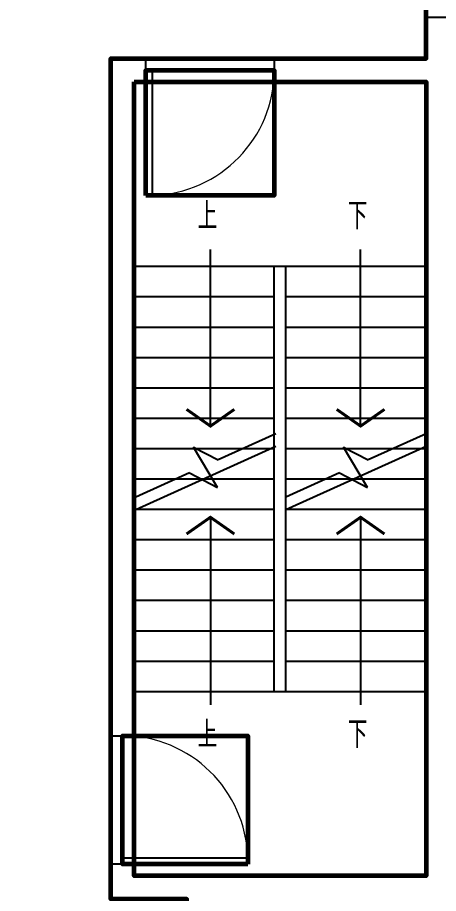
# Model space of a CAD drawing. Extents: x -355331 to -318731, y -592200 to -560200.
# Drawn here: x -337031 to -333424, y -579750 to -572250 of the extents above; entities that cross this region are included whole.
import ezdxf

# ---------------------------------------------------------------- set-up
doc = ezdxf.new("R2010")
doc.units = 0
doc.header["$LTSCALE"] = 1000
doc.header["$MEASUREMENT"] = 0
doc.layers.get('0').update_dxf_attribs({"linetype": 'CONTINUOUS'})
for name, color, linetype, lineweight in [('GT_楼梯', 130, 'CONTINUOUS', 60), ('GT_过道', 30, 'CONTINUOUS', 60), ('GT_门', 245, 'CONTINUOUS', 60)]:
    doc.layers.add(name, color=color, linetype=linetype, lineweight=lineweight)
for name, color, linetype in [('WALL', 2, 'CONTINUOUS'), ('WIN', 4, 'CONTINUOUS'), ('WINDOW', 3, 'CONTINUOUS'), ('文字', 7, 'CONTINUOUS')]:
    doc.layers.add(name, color=color, linetype=linetype)
doc.styles.add('_TCH_WINDOW', font='SIMPLEX', dxfattribs={"height": 3.5, "bigfont": 'GBCBIG'})

# ---------------------------------------------------------------- blocks, each defined once
blk = doc.blocks.new('X-CORE$0$SKA24')
at = {"color": 6, "const_width": 0.25}
blk.add_lwpolyline([(1.433941090877624, 2.047880110722474), (0, 0), (1.433941090877624, -2.047880110722474)], dxfattribs=at)
blk = doc.blocks.new('$TCHSYS$DOOR2D')
for p, q in [((0.45, 0.975), (0.5000000000000002, 0.975)), ((0.45, 0), (0.45, 0.975)), ((0.5, 0), (0.5, 0.975)), ((0.5, 0), (0.45, 0))]:
    blk.add_line(p, q)
at = {"lineweight": 13}
blk.add_arc((0.475, 0), 0.975, 91.46928358135379, 180, dxfattribs=at)

msp = doc.modelspace()

# ---------------------------------------------------------------- linework, layer by layer
at = {"layer": 'GT_楼梯'}
msp.add_lwpolyline([(-336030.9739988426, -572800.3466597091), (-333530.9739988382, -572800.3466597172), (-333530.9739988421, -579600.346659704), (-336030.9739988426, -579600.3466597089), (-336030.9739989772, -572800.3466597091)], dxfattribs=at)
at = {"layer": 'GT_过道'}
msp.add_lwpolyline([(-340530.9739988441, -571200.3466597121), (-340530.9739988435, -572600.346659707), (-337930.9739988445, -572600.3466597061), (-337930.9739988267, -572800.3466597061), (-338230.9741445638, -572800.3462225467), (-338230.9741445638, -579800.3466597036), (-338480.9739988432, -579800.3466597036), (-338480.973998874, -580900.3466597059), (-335580.9739988431, -580900.3466597089), (-335580.973998843, -579800.3466597089), (-336230.973998845, -579800.3466597073), (-336230.973998845, -572600.3466597036), (-333530.9739988449, -572600.3466596886), (-333530.9739988449, -571200.3466597067), (-340530.9739988441, -571200.3466597096)], dxfattribs=at)
at = {"layer": 'GT_门'}
for points in [[(-335930.9739988437, -573772.8466597062), (-335930.9739988437, -572700.3466597061), (-334830.9739988437, -572700.3466597061), (-334830.9739988437, -573772.8466597062), (-335930.9739988437, -573772.8466597062)], [(-335058.4739988441, -579500.3466596872), (-336130.9739988441, -579500.3466596872), (-336130.9739988441, -578400.3466596872), (-335058.4739988441, -578400.3466596875), (-335058.4739988441, -579500.3466596872)]]:
    msp.add_lwpolyline(points, dxfattribs=at)
at = {"layer": 'WALL'}
for p, q in [((-333330.9739988451, -572250.3466597192), (-333530.9739988468, -572250.3466597192)), ((-333530.9739988468, -572250.3466597192), (-333530.9739988449, -572600.3466597036)), ((-336230.973998845, -572600.3466597036), (-336230.9739988442, -578400.3466596904)), ((-335930.9739988444, -572600.3466597075), (-336230.973998845, -572600.3466597036)), ((-335930.9739988442, -572800.3466597073), (-335930.9739988444, -572600.3466597075)), ((-333530.9739988449, -572600.3466597036), (-334830.9739988442, -572600.3466597075)), ((-334830.9739988442, -572600.3466597075), (-334830.9739988442, -572800.3466597073)), ((-336030.9739988423, -578400.3466596904), (-336030.9739988426, -572800.3466597091)), ((-336030.9739988426, -572800.3466597091), (-335930.9739988442, -572800.3466597073)), ((-334830.9739988442, -572800.3466597073), (-333530.9739988382, -572800.3466597091)), ((-333530.9739988441, -574600.3466597063), (-333530.9739988382, -572800.3466597091)), ((-333530.9739988441, -577300.3466597061), (-333530.9739988441, -574600.3466597063)), ((-333530.9739988421, -579600.346659704), (-333530.9739988441, -577300.3466597061)), ((-336230.9739988442, -578400.3466596904), (-336030.9739988423, -578400.3466596904)), ((-336030.9739988423, -579500.3466596904), (-336230.9739988442, -579500.3466596904)), ((-336230.9739988442, -579500.3466596904), (-336230.973998845, -579800.3466597089)), ((-336030.9739988426, -579600.3466597089), (-336030.9739988423, -579500.3466596904)), ((-336030.9739988426, -579600.3466597089), (-335480.9739988443, -579600.3466597061)), ((-335480.9739988443, -579600.3466597061), (-333530.9739988421, -579600.346659704))]:
    msp.add_line(p, q, dxfattribs=at)
at = {"layer": 'WIN'}
for p, q in [((-335377.8395251995, -575748.6858691521), (-335377.8395251611, -574235.6394693945)), ((-334091.6982814054, -575748.6858691521), (-334091.6982813669, -574235.6394693945)), ((-336030.9739988441, -574380.3466597061), (-334730.9739988441, -574380.3466597061)), ((-334830.9739988442, -578020.3466597061), (-334830.9739988442, -574380.3466597061)), ((-334730.9739988441, -578020.3466597061), (-334730.9739988441, -574380.3466597061)), ((-334730.9739988441, -574380.3466597061), (-333530.9739988441, -574380.3466597061)), ((-336030.9739988441, -574640.3466597061), (-334830.9739988442, -574640.3466597061)), ((-334730.9739988441, -574640.3466597061), (-333530.9739988441, -574640.3466597061)), ((-336030.9739988441, -574900.3466597061), (-334830.9739988442, -574900.3466597061)), ((-334730.9739988441, -574900.3466597061), (-333530.9739988441, -574900.3466597061)), ((-336030.9739988441, -575160.3466597061), (-334830.9739988442, -575160.3466597061)), ((-334730.9739988441, -575160.3466597061), (-333530.9739988441, -575160.3466597061)), ((-336030.9739988441, -575420.3466597061), (-334830.9739988442, -575420.3466597061)), ((-334730.9739988441, -575420.3466597061), (-333530.9739988441, -575420.3466597061)), ((-336030.9739988441, -575680.3466597061), (-334830.9739988442, -575680.3466597061)), ((-334730.9739988441, -575680.3466597061), (-333530.9739988441, -575680.3466597061)), ((-334817.1152426381, -575814.208407495), (-335313.1181759812, -576038.487994746)), ((-333530.9739988441, -575814.208407495), (-334026.9769321873, -576038.487994746)), ((-334817.1152426381, -575923.9563572517), (-336017.1152426379, -576466.5650529079)), ((-333530.9739988441, -575923.9563572517), (-334730.9739988441, -576466.5650529079)), ((-336030.9739988441, -575940.3466597061), (-334830.9739988442, -575940.3466597061)), ((-335318.9607008645, -576274.1858691518), (-335523.5780201312, -575930.1447613682)), ((-335523.5780201312, -575930.1447613682), (-335313.1181759815, -576038.4879947454)), ((-334730.9739988441, -575940.3466597061), (-333530.9739988441, -575940.3466597061)), ((-334032.8194570707, -576274.1858691518), (-334237.4367763374, -575930.1447613682)), ((-334237.4367763374, -575930.1447613682), (-334026.9769321877, -576038.4879947454)), ((-335558.9339372214, -576149.6394693955), (-336017.1152426379, -576356.8171031469)), ((-335558.9339372214, -576149.6394693955), (-335318.9607008645, -576274.1858691518)), ((-334272.7926934273, -576149.6394693955), (-334730.9739988441, -576356.8171031469)), ((-334272.7926934273, -576149.6394693955), (-334032.8194570707, -576274.1858691518)), ((-336030.9739988441, -576200.3466597061), (-334830.9739988442, -576200.3466597061)), ((-334730.9739988441, -576200.3466597061), (-333530.9739988441, -576200.3466597061)), ((-336030.9739988441, -576460.3466597061), (-334830.9739988442, -576460.3466597061)), ((-334730.9739988441, -576460.3466597061), (-333530.9739988441, -576460.3466597061)), ((-335378.2221252517, -576529.0329894), (-335377.8395251797, -578135.6394693817)), ((-334092.0808814578, -576529.0329894), (-334091.6982813858, -578135.6394693817)), ((-336030.9739988441, -576720.3466597061), (-334830.9739988442, -576720.3466597061)), ((-334730.9739988441, -576720.3466597061), (-333530.9739988441, -576720.3466597061)), ((-336030.9739988441, -576980.3466597061), (-334830.9739988442, -576980.3466597061)), ((-334730.9739988441, -576980.3466597061), (-333530.9739988441, -576980.3466597061)), ((-336030.9739988441, -577240.346659706), (-334830.9739988442, -577240.346659706)), ((-334730.9739988441, -577240.346659706), (-333530.9739988441, -577240.346659706)), ((-336030.9739988441, -577500.3466597061), (-334830.9739988442, -577500.3466597061)), ((-334730.9739988441, -577500.3466597061), (-333530.9739988441, -577500.3466597061)), ((-336030.9739988441, -577760.3466597061), (-334830.9739988442, -577760.3466597061)), ((-334730.9739988441, -577760.3466597061), (-333530.9739988441, -577760.3466597061)), ((-336030.9739988441, -578020.3466597061), (-334830.9739988442, -578020.3466597061)), ((-334830.9739988442, -578020.3466597061), (-333530.9739988441, -578020.3466597061))]:
    msp.add_line(p, q, dxfattribs=at)

# ---------------------------------------------------------------- block references
at = {"layer": 'WIN', "extrusion": (0, 0, -1), "xscale": 100, "yscale": 100, "zscale": -100, "rotation": 90}
for p in [(335377.8395251995, -575748.6858691521), (334091.6982814054, -575748.6858691521)]:
    msp.add_blockref('X-CORE$0$SKA24', p, dxfattribs=at)
at = {"layer": 'WIN', "xscale": 100, "yscale": 100, "zscale": 100, "rotation": 270}
for p in [(-335378.2221252547, -576529.0329894028), (-334092.0808814611, -576529.0329894028)]:
    msp.add_blockref('X-CORE$0$SKA24', p, dxfattribs=at)
at = {"layer": 'WINDOW', "xscale": 1100, "yscale": 1100, "zscale": 1100}
for p, rotation in [((-335380.9739988437, -572700.3466597061), 180), ((-336130.9739988441, -578950.3466596872), 270)]:
    msp.add_blockref('$TCHSYS$DOOR2D', p, dxfattribs=dict(at, rotation=rotation))

# ---------------------------------------------------------------- texts
at = {"layer": '文字', "style": '_TCH_WINDOW'}
for s, p in [('上', (-335487.0511654268, -574064.5084180343)), ('下', (-334200.9099216326, -574064.5084180343)), ('上', (-335487.0511654246, -578504.5084180321)), ('下', (-334200.9099216307, -578504.5084180321))]:
    msp.add_text(s, height=232.2877885331346, dxfattribs=at).set_placement(p)

doc.saveas('drawing.dxf')
